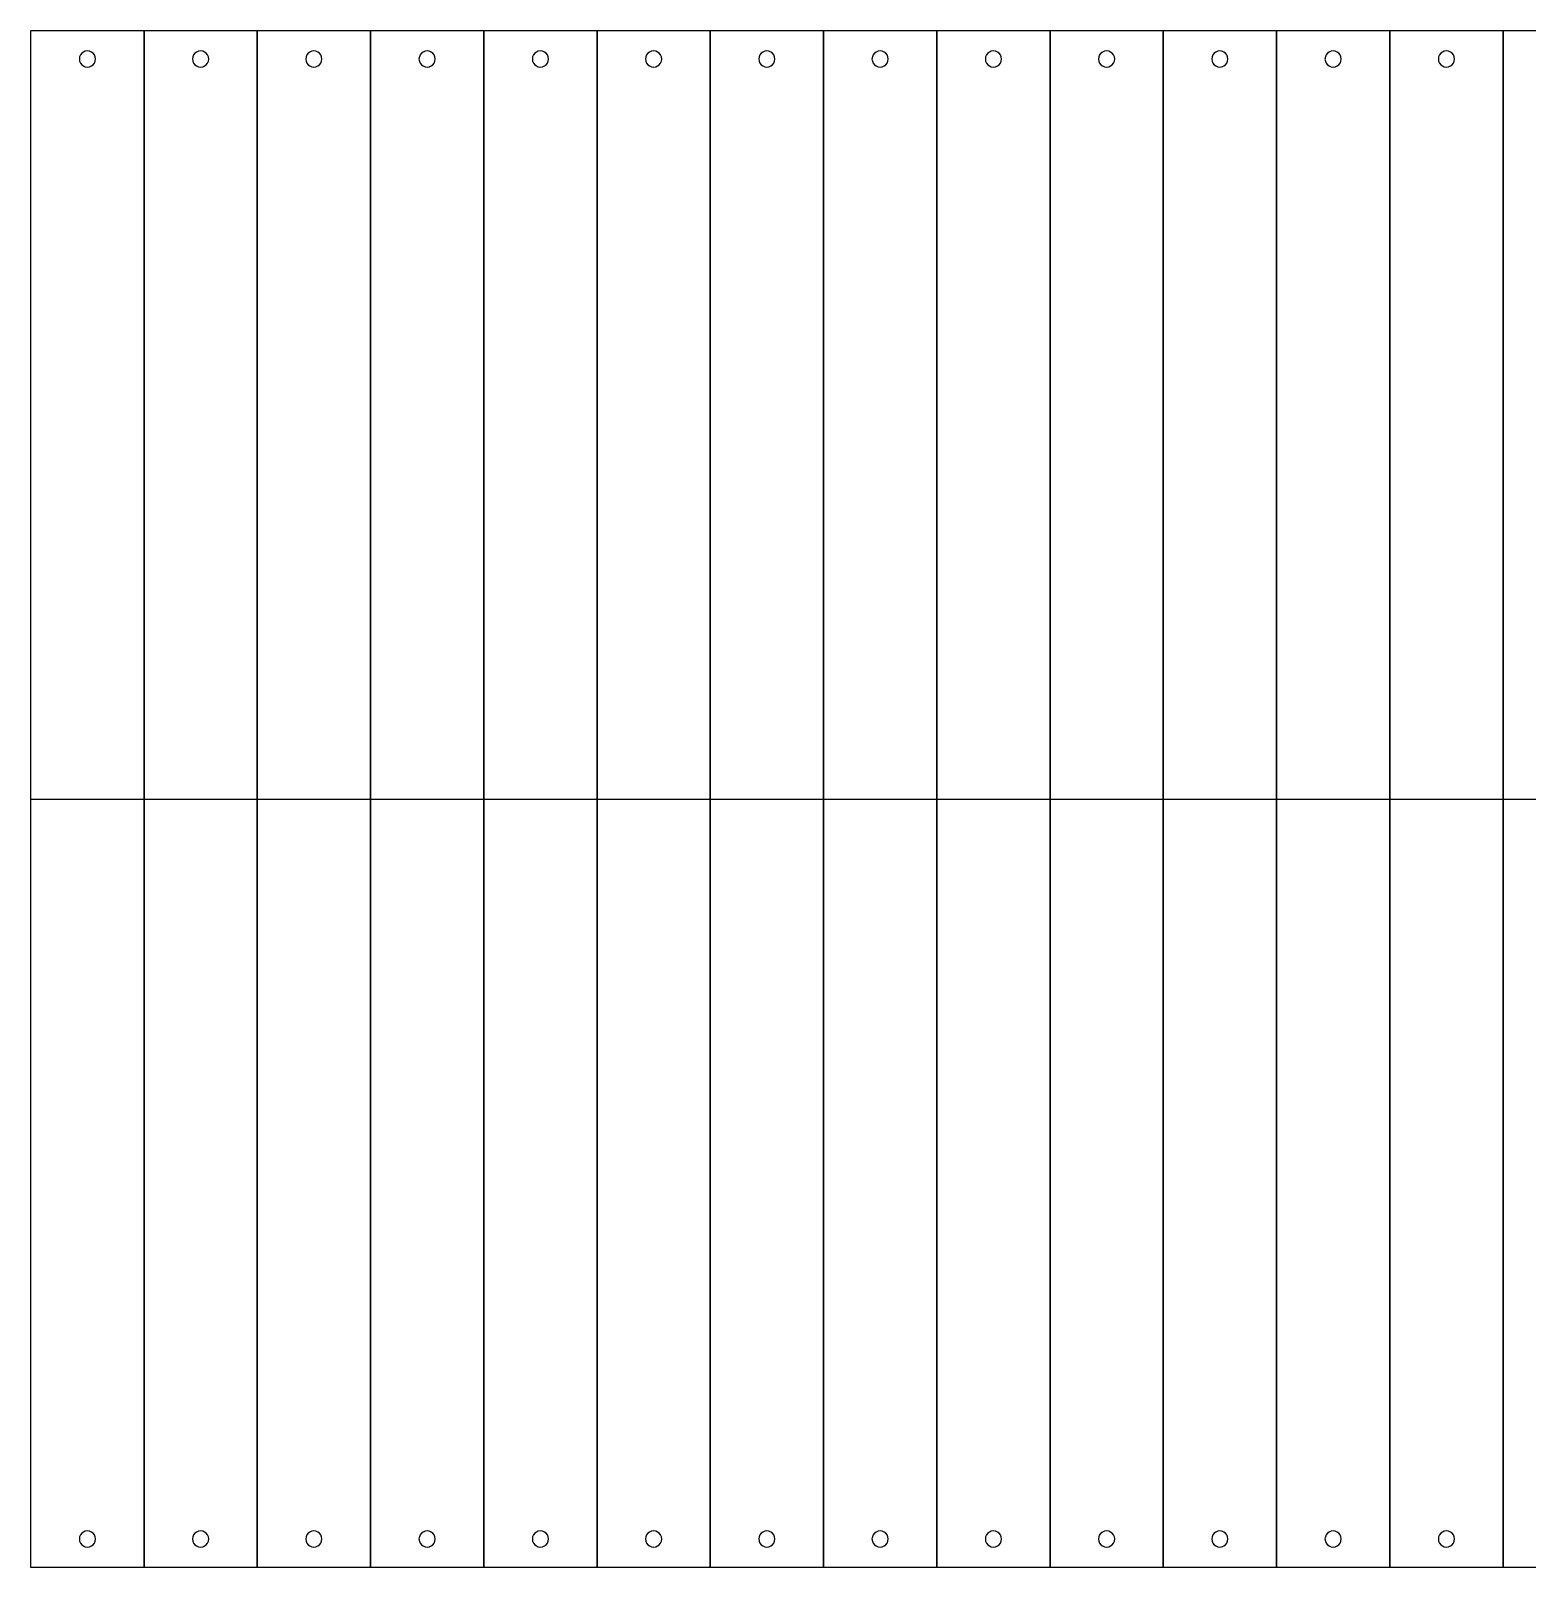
# Model space of a CAD drawing. Header units: metres. Extents: x 0.1 to 23.7, y -11.9 to -0.1.
# Drawn here: x 0.06 to 11.62, y -11.94 to -0.06 of the extents above; entities that cross this region are included whole.
import ezdxf

# ---------------------------------------------------------------- set-up
doc = ezdxf.new("R2010")
doc.units = ezdxf.units.M

msp = doc.modelspace()

# ---------------------------------------------------------------- linework, layer by layer
at = {"layer": 'GROUP10'}
for p, q in [((0.938, -0.062), (1.812, -0.062)), ((0.938, -11.938), (0.938, -0.062)), ((1.812, -0.062), (1.812, -11.938)), ((1.331, -0.237), (1.321, -0.25)), ((1.344, -0.227), (1.331, -0.237)), ((1.359, -0.221), (1.344, -0.227)), ((1.375, -0.219), (1.359, -0.221)), ((1.391, -0.221), (1.375, -0.219)), ((1.406, -0.227), (1.391, -0.221)), ((1.419, -0.237), (1.406, -0.227)), ((1.429, -0.25), (1.419, -0.237)), ((1.315, -0.265), (1.312, -0.281)), ((1.312, -0.281), (1.315, -0.297)), ((1.321, -0.25), (1.315, -0.265)), ((1.315, -0.297), (1.321, -0.312)), ((1.321, -0.312), (1.331, -0.325)), ((1.331, -0.325), (1.344, -0.335)), ((1.344, -0.335), (1.359, -0.342)), ((1.359, -0.342), (1.375, -0.344)), ((1.375, -0.344), (1.391, -0.342)), ((1.391, -0.342), (1.406, -0.335)), ((1.406, -0.335), (1.419, -0.325)), ((1.419, -0.325), (1.429, -0.312)), ((1.435, -0.265), (1.429, -0.25)), ((1.429, -0.312), (1.435, -0.297)), ((1.438, -0.281), (1.435, -0.265)), ((1.435, -0.297), (1.438, -0.281)), ((1.315, -11.703), (1.312, -11.719)), ((1.312, -11.719), (1.315, -11.735)), ((1.321, -11.688), (1.315, -11.703)), ((1.315, -11.735), (1.321, -11.75)), ((1.331, -11.675), (1.321, -11.688)), ((1.321, -11.75), (1.331, -11.763)), ((1.344, -11.665), (1.331, -11.675)), ((1.359, -11.658), (1.344, -11.665)), ((1.375, -11.656), (1.359, -11.658)), ((1.391, -11.658), (1.375, -11.656)), ((1.406, -11.665), (1.391, -11.658)), ((1.419, -11.675), (1.406, -11.665)), ((1.429, -11.688), (1.419, -11.675)), ((1.419, -11.763), (1.429, -11.75)), ((1.435, -11.703), (1.429, -11.688)), ((1.429, -11.75), (1.435, -11.735)), ((1.438, -11.719), (1.435, -11.703)), ((1.435, -11.735), (1.438, -11.719)), ((1.331, -11.763), (1.344, -11.773)), ((1.344, -11.773), (1.359, -11.779)), ((1.359, -11.779), (1.375, -11.781)), ((1.375, -11.781), (1.391, -11.779)), ((1.391, -11.779), (1.406, -11.773)), ((1.406, -11.773), (1.419, -11.763)), ((1.812, -11.938), (0.938, -11.938))]:
    msp.add_line(p, q, dxfattribs=at)
at = {"layer": 'GROUP11'}
for p, q in [((6.188, -0.062), (7.062, -0.062)), ((6.188, -11.938), (6.188, -0.062)), ((7.062, -0.062), (7.062, -11.938)), ((6.581, -0.237), (6.571, -0.25)), ((6.594, -0.227), (6.581, -0.237)), ((6.609, -0.221), (6.594, -0.227)), ((6.625, -0.219), (6.609, -0.221)), ((6.641, -0.221), (6.625, -0.219)), ((6.656, -0.227), (6.641, -0.221)), ((6.669, -0.237), (6.656, -0.227)), ((6.679, -0.25), (6.669, -0.237)), ((6.565, -0.265), (6.562, -0.281)), ((6.562, -0.281), (6.565, -0.297)), ((6.571, -0.25), (6.565, -0.265)), ((6.565, -0.297), (6.571, -0.312)), ((6.571, -0.312), (6.581, -0.325)), ((6.581, -0.325), (6.594, -0.335)), ((6.594, -0.335), (6.609, -0.342)), ((6.609, -0.342), (6.625, -0.344)), ((6.625, -0.344), (6.641, -0.342)), ((6.641, -0.342), (6.656, -0.335)), ((6.656, -0.335), (6.669, -0.325)), ((6.669, -0.325), (6.679, -0.312)), ((6.685, -0.265), (6.679, -0.25)), ((6.679, -0.312), (6.685, -0.297)), ((6.688, -0.281), (6.685, -0.265)), ((6.685, -0.297), (6.688, -0.281)), ((6.565, -11.703), (6.562, -11.719)), ((6.562, -11.719), (6.565, -11.735)), ((6.571, -11.688), (6.565, -11.703)), ((6.565, -11.735), (6.571, -11.75)), ((6.581, -11.675), (6.571, -11.688)), ((6.571, -11.75), (6.581, -11.763)), ((6.594, -11.665), (6.581, -11.675)), ((6.609, -11.658), (6.594, -11.665)), ((6.625, -11.656), (6.609, -11.658)), ((6.641, -11.658), (6.625, -11.656)), ((6.656, -11.665), (6.641, -11.658)), ((6.669, -11.675), (6.656, -11.665)), ((6.679, -11.688), (6.669, -11.675)), ((6.669, -11.763), (6.679, -11.75)), ((6.685, -11.703), (6.679, -11.688)), ((6.679, -11.75), (6.685, -11.735)), ((6.688, -11.719), (6.685, -11.703)), ((6.685, -11.735), (6.688, -11.719)), ((6.581, -11.763), (6.594, -11.773)), ((6.594, -11.773), (6.609, -11.779)), ((6.609, -11.779), (6.625, -11.781)), ((6.625, -11.781), (6.641, -11.779)), ((6.641, -11.779), (6.656, -11.773)), ((6.656, -11.773), (6.669, -11.763)), ((7.062, -11.938), (6.188, -11.938))]:
    msp.add_line(p, q, dxfattribs=at)
at = {"layer": 'GROUP12'}
for p, q in [((0.062, -0.062), (0.938, -0.062)), ((0.062, -11.938), (0.062, -0.062)), ((0.938, -0.062), (0.938, -11.938)), ((0.456, -0.237), (0.446, -0.25)), ((0.469, -0.227), (0.456, -0.237)), ((0.484, -0.221), (0.469, -0.227)), ((0.5, -0.219), (0.484, -0.221)), ((0.516, -0.221), (0.5, -0.219)), ((0.531, -0.227), (0.516, -0.221)), ((0.544, -0.237), (0.531, -0.227)), ((0.554, -0.25), (0.544, -0.237)), ((0.44, -0.265), (0.438, -0.281)), ((0.438, -0.281), (0.44, -0.297)), ((0.446, -0.25), (0.44, -0.265)), ((0.44, -0.297), (0.446, -0.312)), ((0.446, -0.312), (0.456, -0.325)), ((0.456, -0.325), (0.469, -0.335)), ((0.469, -0.335), (0.484, -0.342)), ((0.484, -0.342), (0.5, -0.344)), ((0.5, -0.344), (0.516, -0.342)), ((0.516, -0.342), (0.531, -0.335)), ((0.531, -0.335), (0.544, -0.325)), ((0.544, -0.325), (0.554, -0.312)), ((0.56, -0.265), (0.554, -0.25)), ((0.554, -0.312), (0.56, -0.297)), ((0.562, -0.281), (0.56, -0.265)), ((0.56, -0.297), (0.562, -0.281)), ((0.44, -11.703), (0.438, -11.719)), ((0.438, -11.719), (0.44, -11.735)), ((0.446, -11.688), (0.44, -11.703)), ((0.44, -11.735), (0.446, -11.75)), ((0.456, -11.675), (0.446, -11.688)), ((0.446, -11.75), (0.456, -11.763)), ((0.469, -11.665), (0.456, -11.675)), ((0.484, -11.658), (0.469, -11.665)), ((0.5, -11.656), (0.484, -11.658)), ((0.516, -11.658), (0.5, -11.656)), ((0.531, -11.665), (0.516, -11.658)), ((0.544, -11.675), (0.531, -11.665)), ((0.554, -11.688), (0.544, -11.675)), ((0.544, -11.763), (0.554, -11.75)), ((0.56, -11.703), (0.554, -11.688)), ((0.554, -11.75), (0.56, -11.735)), ((0.562, -11.719), (0.56, -11.703)), ((0.56, -11.735), (0.562, -11.719)), ((0.456, -11.763), (0.469, -11.773)), ((0.469, -11.773), (0.484, -11.779)), ((0.484, -11.779), (0.5, -11.781)), ((0.5, -11.781), (0.516, -11.779)), ((0.516, -11.779), (0.531, -11.773)), ((0.531, -11.773), (0.544, -11.763)), ((0.938, -11.938), (0.062, -11.938))]:
    msp.add_line(p, q, dxfattribs=at)
at = {"layer": 'GROUP13'}
for p, q in [((10.562, -0.062), (11.438, -0.062)), ((10.562, -11.938), (10.562, -0.062)), ((11.438, -0.062), (11.438, -11.938)), ((10.956, -0.237), (10.946, -0.25)), ((10.969, -0.227), (10.956, -0.237)), ((10.984, -0.221), (10.969, -0.227)), ((11, -0.219), (10.984, -0.221)), ((11.016, -0.221), (11, -0.219)), ((11.031, -0.227), (11.016, -0.221)), ((11.044, -0.237), (11.031, -0.227)), ((11.054, -0.25), (11.044, -0.237)), ((10.94, -0.265), (10.938, -0.281)), ((10.938, -0.281), (10.94, -0.297)), ((10.946, -0.25), (10.94, -0.265)), ((10.94, -0.297), (10.946, -0.312)), ((10.946, -0.312), (10.956, -0.325)), ((10.956, -0.325), (10.969, -0.335)), ((10.969, -0.335), (10.984, -0.342)), ((10.984, -0.342), (11, -0.344)), ((11, -0.344), (11.016, -0.342)), ((11.016, -0.342), (11.031, -0.335)), ((11.031, -0.335), (11.044, -0.325)), ((11.044, -0.325), (11.054, -0.312)), ((11.06, -0.265), (11.054, -0.25)), ((11.054, -0.312), (11.06, -0.297)), ((11.062, -0.281), (11.06, -0.265)), ((11.06, -0.297), (11.062, -0.281)), ((10.94, -11.703), (10.938, -11.719)), ((10.938, -11.719), (10.94, -11.735)), ((10.946, -11.688), (10.94, -11.703)), ((10.94, -11.735), (10.946, -11.75)), ((10.956, -11.675), (10.946, -11.688)), ((10.946, -11.75), (10.956, -11.763)), ((10.969, -11.665), (10.956, -11.675)), ((10.984, -11.658), (10.969, -11.665)), ((11, -11.656), (10.984, -11.658)), ((11.016, -11.658), (11, -11.656)), ((11.031, -11.665), (11.016, -11.658)), ((11.044, -11.675), (11.031, -11.665)), ((11.054, -11.688), (11.044, -11.675)), ((11.044, -11.763), (11.054, -11.75)), ((11.06, -11.703), (11.054, -11.688)), ((11.054, -11.75), (11.06, -11.735)), ((11.062, -11.719), (11.06, -11.703)), ((11.06, -11.735), (11.062, -11.719)), ((10.956, -11.763), (10.969, -11.773)), ((10.969, -11.773), (10.984, -11.779)), ((10.984, -11.779), (11, -11.781)), ((11, -11.781), (11.016, -11.779)), ((11.016, -11.779), (11.031, -11.773)), ((11.031, -11.773), (11.044, -11.763)), ((11.438, -11.938), (10.562, -11.938))]:
    msp.add_line(p, q, dxfattribs=at)
at = {"layer": 'GROUP14'}
for p, q in [((11.438, -0.062), (12.312, -0.062)), ((11.438, -11.938), (11.438, -0.062)), ((12.312, -11.938), (11.438, -11.938))]:
    msp.add_line(p, q, dxfattribs=at)
at = {"layer": 'GROUP19'}
for p, q in [((1.812, -0.062), (2.688, -0.062)), ((1.812, -11.938), (1.812, -0.062)), ((2.688, -0.062), (2.688, -11.938)), ((2.206, -0.237), (2.196, -0.25)), ((2.219, -0.227), (2.206, -0.237)), ((2.234, -0.221), (2.219, -0.227)), ((2.25, -0.219), (2.234, -0.221)), ((2.266, -0.221), (2.25, -0.219)), ((2.281, -0.227), (2.266, -0.221)), ((2.294, -0.237), (2.281, -0.227)), ((2.304, -0.25), (2.294, -0.237)), ((2.19, -0.265), (2.188, -0.281)), ((2.188, -0.281), (2.19, -0.297)), ((2.196, -0.25), (2.19, -0.265)), ((2.19, -0.297), (2.196, -0.312)), ((2.196, -0.312), (2.206, -0.325)), ((2.206, -0.325), (2.219, -0.335)), ((2.219, -0.335), (2.234, -0.342)), ((2.234, -0.342), (2.25, -0.344)), ((2.25, -0.344), (2.266, -0.342)), ((2.266, -0.342), (2.281, -0.335)), ((2.281, -0.335), (2.294, -0.325)), ((2.294, -0.325), (2.304, -0.312)), ((2.31, -0.265), (2.304, -0.25)), ((2.304, -0.312), (2.31, -0.297)), ((2.312, -0.281), (2.31, -0.265)), ((2.31, -0.297), (2.312, -0.281)), ((2.19, -11.703), (2.188, -11.719)), ((2.188, -11.719), (2.19, -11.735)), ((2.196, -11.688), (2.19, -11.703)), ((2.19, -11.735), (2.196, -11.75)), ((2.206, -11.675), (2.196, -11.688)), ((2.196, -11.75), (2.206, -11.763)), ((2.219, -11.665), (2.206, -11.675)), ((2.234, -11.658), (2.219, -11.665)), ((2.25, -11.656), (2.234, -11.658)), ((2.266, -11.658), (2.25, -11.656)), ((2.281, -11.665), (2.266, -11.658)), ((2.294, -11.675), (2.281, -11.665)), ((2.304, -11.688), (2.294, -11.675)), ((2.294, -11.763), (2.304, -11.75)), ((2.31, -11.703), (2.304, -11.688)), ((2.304, -11.75), (2.31, -11.735)), ((2.312, -11.719), (2.31, -11.703)), ((2.31, -11.735), (2.312, -11.719)), ((2.206, -11.763), (2.219, -11.773)), ((2.219, -11.773), (2.234, -11.779)), ((2.234, -11.779), (2.25, -11.781)), ((2.25, -11.781), (2.266, -11.779)), ((2.266, -11.779), (2.281, -11.773)), ((2.281, -11.773), (2.294, -11.763)), ((2.688, -11.938), (1.812, -11.938))]:
    msp.add_line(p, q, dxfattribs=at)
at = {"layer": 'GROUP2'}
for p, q in [((3.562, -0.062), (4.438, -0.062)), ((3.562, -11.938), (3.562, -0.062)), ((4.438, -0.062), (4.438, -11.938)), ((3.956, -0.237), (3.946, -0.25)), ((3.969, -0.227), (3.956, -0.237)), ((3.984, -0.221), (3.969, -0.227)), ((4, -0.219), (3.984, -0.221)), ((4.016, -0.221), (4, -0.219)), ((4.031, -0.227), (4.016, -0.221)), ((4.044, -0.237), (4.031, -0.227)), ((4.054, -0.25), (4.044, -0.237)), ((3.94, -0.265), (3.938, -0.281)), ((3.938, -0.281), (3.94, -0.297)), ((3.946, -0.25), (3.94, -0.265)), ((3.94, -0.297), (3.946, -0.312)), ((3.946, -0.312), (3.956, -0.325)), ((3.956, -0.325), (3.969, -0.335)), ((3.969, -0.335), (3.984, -0.342)), ((3.984, -0.342), (4, -0.344)), ((4, -0.344), (4.016, -0.342)), ((4.016, -0.342), (4.031, -0.335)), ((4.031, -0.335), (4.044, -0.325)), ((4.044, -0.325), (4.054, -0.312)), ((4.06, -0.265), (4.054, -0.25)), ((4.054, -0.312), (4.06, -0.297)), ((4.062, -0.281), (4.06, -0.265)), ((4.06, -0.297), (4.062, -0.281)), ((3.94, -11.703), (3.938, -11.719)), ((3.938, -11.719), (3.94, -11.735)), ((3.946, -11.688), (3.94, -11.703)), ((3.94, -11.735), (3.946, -11.75)), ((3.956, -11.675), (3.946, -11.688)), ((3.946, -11.75), (3.956, -11.763)), ((3.969, -11.665), (3.956, -11.675)), ((3.984, -11.658), (3.969, -11.665)), ((4, -11.656), (3.984, -11.658)), ((4.016, -11.658), (4, -11.656)), ((4.031, -11.665), (4.016, -11.658)), ((4.044, -11.675), (4.031, -11.665)), ((4.054, -11.688), (4.044, -11.675)), ((4.044, -11.763), (4.054, -11.75)), ((4.06, -11.703), (4.054, -11.688)), ((4.054, -11.75), (4.06, -11.735)), ((4.062, -11.719), (4.06, -11.703)), ((4.06, -11.735), (4.062, -11.719)), ((3.956, -11.763), (3.969, -11.773)), ((3.969, -11.773), (3.984, -11.779)), ((3.984, -11.779), (4, -11.781)), ((4, -11.781), (4.016, -11.779)), ((4.016, -11.779), (4.031, -11.773)), ((4.031, -11.773), (4.044, -11.763)), ((4.438, -11.938), (3.562, -11.938))]:
    msp.add_line(p, q, dxfattribs=at)
at = {"layer": 'GROUP20'}
for p, q in [((2.688, -0.062), (3.562, -0.062)), ((2.688, -11.938), (2.688, -0.062)), ((3.562, -0.062), (3.562, -11.938)), ((3.081, -0.237), (3.071, -0.25)), ((3.094, -0.227), (3.081, -0.237)), ((3.109, -0.221), (3.094, -0.227)), ((3.125, -0.219), (3.109, -0.221)), ((3.141, -0.221), (3.125, -0.219)), ((3.156, -0.227), (3.141, -0.221)), ((3.169, -0.237), (3.156, -0.227)), ((3.179, -0.25), (3.169, -0.237)), ((3.065, -0.265), (3.062, -0.281)), ((3.062, -0.281), (3.065, -0.297)), ((3.071, -0.25), (3.065, -0.265)), ((3.065, -0.297), (3.071, -0.312)), ((3.071, -0.312), (3.081, -0.325)), ((3.081, -0.325), (3.094, -0.335)), ((3.094, -0.335), (3.109, -0.342)), ((3.109, -0.342), (3.125, -0.344)), ((3.125, -0.344), (3.141, -0.342)), ((3.141, -0.342), (3.156, -0.335)), ((3.156, -0.335), (3.169, -0.325)), ((3.169, -0.325), (3.179, -0.312)), ((3.185, -0.265), (3.179, -0.25)), ((3.179, -0.312), (3.185, -0.297)), ((3.188, -0.281), (3.185, -0.265)), ((3.185, -0.297), (3.188, -0.281)), ((3.065, -11.703), (3.062, -11.719)), ((3.062, -11.719), (3.065, -11.735)), ((3.071, -11.688), (3.065, -11.703)), ((3.065, -11.735), (3.071, -11.75)), ((3.081, -11.675), (3.071, -11.688)), ((3.071, -11.75), (3.081, -11.763)), ((3.094, -11.665), (3.081, -11.675)), ((3.109, -11.658), (3.094, -11.665)), ((3.125, -11.656), (3.109, -11.658)), ((3.141, -11.658), (3.125, -11.656)), ((3.156, -11.665), (3.141, -11.658)), ((3.169, -11.675), (3.156, -11.665)), ((3.179, -11.688), (3.169, -11.675)), ((3.169, -11.763), (3.179, -11.75)), ((3.185, -11.703), (3.179, -11.688)), ((3.179, -11.75), (3.185, -11.735)), ((3.188, -11.719), (3.185, -11.703)), ((3.185, -11.735), (3.188, -11.719)), ((3.081, -11.763), (3.094, -11.773)), ((3.094, -11.773), (3.109, -11.779)), ((3.109, -11.779), (3.125, -11.781)), ((3.125, -11.781), (3.141, -11.779)), ((3.141, -11.779), (3.156, -11.773)), ((3.156, -11.773), (3.169, -11.763)), ((3.562, -11.938), (2.688, -11.938))]:
    msp.add_line(p, q, dxfattribs=at)
at = {"layer": 'GROUP24'}
for p, q in [((4.438, -0.062), (5.312, -0.062)), ((4.438, -11.938), (4.438, -0.062)), ((5.312, -0.062), (5.312, -11.938)), ((4.831, -0.237), (4.821, -0.25)), ((4.844, -0.227), (4.831, -0.237)), ((4.859, -0.221), (4.844, -0.227)), ((4.875, -0.219), (4.859, -0.221)), ((4.891, -0.221), (4.875, -0.219)), ((4.906, -0.227), (4.891, -0.221)), ((4.919, -0.237), (4.906, -0.227)), ((4.929, -0.25), (4.919, -0.237)), ((4.815, -0.265), (4.812, -0.281)), ((4.812, -0.281), (4.815, -0.297)), ((4.821, -0.25), (4.815, -0.265)), ((4.815, -0.297), (4.821, -0.312)), ((4.821, -0.312), (4.831, -0.325)), ((4.831, -0.325), (4.844, -0.335)), ((4.844, -0.335), (4.859, -0.342)), ((4.859, -0.342), (4.875, -0.344)), ((4.875, -0.344), (4.891, -0.342)), ((4.891, -0.342), (4.906, -0.335)), ((4.906, -0.335), (4.919, -0.325)), ((4.919, -0.325), (4.929, -0.312)), ((4.935, -0.265), (4.929, -0.25)), ((4.929, -0.312), (4.935, -0.297)), ((4.938, -0.281), (4.935, -0.265)), ((4.935, -0.297), (4.938, -0.281)), ((4.815, -11.703), (4.812, -11.719)), ((4.812, -11.719), (4.815, -11.735)), ((4.821, -11.688), (4.815, -11.703)), ((4.815, -11.735), (4.821, -11.75)), ((4.831, -11.675), (4.821, -11.688)), ((4.821, -11.75), (4.831, -11.763)), ((4.844, -11.665), (4.831, -11.675)), ((4.859, -11.658), (4.844, -11.665)), ((4.875, -11.656), (4.859, -11.658)), ((4.891, -11.658), (4.875, -11.656)), ((4.906, -11.665), (4.891, -11.658)), ((4.919, -11.675), (4.906, -11.665)), ((4.929, -11.688), (4.919, -11.675)), ((4.919, -11.763), (4.929, -11.75)), ((4.935, -11.703), (4.929, -11.688)), ((4.929, -11.75), (4.935, -11.735)), ((4.938, -11.719), (4.935, -11.703)), ((4.935, -11.735), (4.938, -11.719)), ((4.831, -11.763), (4.844, -11.773)), ((4.844, -11.773), (4.859, -11.779)), ((4.859, -11.779), (4.875, -11.781)), ((4.875, -11.781), (4.891, -11.779)), ((4.891, -11.779), (4.906, -11.773)), ((4.906, -11.773), (4.919, -11.763)), ((5.312, -11.938), (4.438, -11.938))]:
    msp.add_line(p, q, dxfattribs=at)
at = {"layer": 'GROUP25'}
for p, q in [((7.938, -0.062), (8.812, -0.062)), ((7.938, -11.938), (7.938, -0.062)), ((8.812, -0.062), (8.812, -11.938)), ((8.331, -0.237), (8.321, -0.25)), ((8.344, -0.227), (8.331, -0.237)), ((8.359, -0.221), (8.344, -0.227)), ((8.375, -0.219), (8.359, -0.221)), ((8.391, -0.221), (8.375, -0.219)), ((8.406, -0.227), (8.391, -0.221)), ((8.419, -0.237), (8.406, -0.227)), ((8.429, -0.25), (8.419, -0.237)), ((8.315, -0.265), (8.312, -0.281)), ((8.312, -0.281), (8.315, -0.297)), ((8.321, -0.25), (8.315, -0.265)), ((8.315, -0.297), (8.321, -0.312)), ((8.321, -0.312), (8.331, -0.325)), ((8.331, -0.325), (8.344, -0.335)), ((8.344, -0.335), (8.359, -0.342)), ((8.359, -0.342), (8.375, -0.344)), ((8.375, -0.344), (8.391, -0.342)), ((8.391, -0.342), (8.406, -0.335)), ((8.406, -0.335), (8.419, -0.325)), ((8.419, -0.325), (8.429, -0.312)), ((8.435, -0.265), (8.429, -0.25)), ((8.429, -0.312), (8.435, -0.297)), ((8.438, -0.281), (8.435, -0.265)), ((8.435, -0.297), (8.438, -0.281)), ((8.315, -11.703), (8.312, -11.719)), ((8.312, -11.719), (8.315, -11.735)), ((8.321, -11.688), (8.315, -11.703)), ((8.315, -11.735), (8.321, -11.75)), ((8.331, -11.675), (8.321, -11.688)), ((8.321, -11.75), (8.331, -11.763)), ((8.344, -11.665), (8.331, -11.675)), ((8.359, -11.658), (8.344, -11.665)), ((8.375, -11.656), (8.359, -11.658)), ((8.391, -11.658), (8.375, -11.656)), ((8.406, -11.665), (8.391, -11.658)), ((8.419, -11.675), (8.406, -11.665)), ((8.429, -11.688), (8.419, -11.675)), ((8.419, -11.763), (8.429, -11.75)), ((8.435, -11.703), (8.429, -11.688)), ((8.429, -11.75), (8.435, -11.735)), ((8.438, -11.719), (8.435, -11.703)), ((8.435, -11.735), (8.438, -11.719)), ((8.331, -11.763), (8.344, -11.773)), ((8.344, -11.773), (8.359, -11.779)), ((8.359, -11.779), (8.375, -11.781)), ((8.375, -11.781), (8.391, -11.779)), ((8.391, -11.779), (8.406, -11.773)), ((8.406, -11.773), (8.419, -11.763)), ((8.812, -11.938), (7.938, -11.938))]:
    msp.add_line(p, q, dxfattribs=at)
at = {"layer": 'GROUP26'}
for p, q in [((7.062, -0.062), (7.938, -0.062)), ((7.062, -11.938), (7.062, -0.062)), ((7.938, -0.062), (7.938, -11.938)), ((7.456, -0.237), (7.446, -0.25)), ((7.469, -0.227), (7.456, -0.237)), ((7.484, -0.221), (7.469, -0.227)), ((7.5, -0.219), (7.484, -0.221)), ((7.516, -0.221), (7.5, -0.219)), ((7.531, -0.227), (7.516, -0.221)), ((7.544, -0.237), (7.531, -0.227)), ((7.554, -0.25), (7.544, -0.237)), ((7.44, -0.265), (7.438, -0.281)), ((7.438, -0.281), (7.44, -0.297)), ((7.446, -0.25), (7.44, -0.265)), ((7.44, -0.297), (7.446, -0.312)), ((7.446, -0.312), (7.456, -0.325)), ((7.456, -0.325), (7.469, -0.335)), ((7.469, -0.335), (7.484, -0.342)), ((7.484, -0.342), (7.5, -0.344)), ((7.5, -0.344), (7.516, -0.342)), ((7.516, -0.342), (7.531, -0.335)), ((7.531, -0.335), (7.544, -0.325)), ((7.544, -0.325), (7.554, -0.312)), ((7.56, -0.265), (7.554, -0.25)), ((7.554, -0.312), (7.56, -0.297)), ((7.562, -0.281), (7.56, -0.265)), ((7.56, -0.297), (7.562, -0.281)), ((7.44, -11.703), (7.438, -11.719)), ((7.438, -11.719), (7.44, -11.735)), ((7.446, -11.688), (7.44, -11.703)), ((7.44, -11.735), (7.446, -11.75)), ((7.456, -11.675), (7.446, -11.688)), ((7.446, -11.75), (7.456, -11.763)), ((7.469, -11.665), (7.456, -11.675)), ((7.484, -11.658), (7.469, -11.665)), ((7.5, -11.656), (7.484, -11.658)), ((7.516, -11.658), (7.5, -11.656)), ((7.531, -11.665), (7.516, -11.658)), ((7.544, -11.675), (7.531, -11.665)), ((7.554, -11.688), (7.544, -11.675)), ((7.544, -11.763), (7.554, -11.75)), ((7.56, -11.703), (7.554, -11.688)), ((7.554, -11.75), (7.56, -11.735)), ((7.562, -11.719), (7.56, -11.703)), ((7.56, -11.735), (7.562, -11.719)), ((7.456, -11.763), (7.469, -11.773)), ((7.469, -11.773), (7.484, -11.779)), ((7.484, -11.779), (7.5, -11.781)), ((7.5, -11.781), (7.516, -11.779)), ((7.516, -11.779), (7.531, -11.773)), ((7.531, -11.773), (7.544, -11.763)), ((7.938, -11.938), (7.062, -11.938))]:
    msp.add_line(p, q, dxfattribs=at)
at = {"layer": 'GROUP27'}
for p, q in [((8.812, -0.062), (9.688, -0.062)), ((8.812, -11.938), (8.812, -0.062)), ((9.688, -0.062), (9.688, -11.938)), ((9.206, -0.237), (9.196, -0.25)), ((9.219, -0.227), (9.206, -0.237)), ((9.234, -0.221), (9.219, -0.227)), ((9.25, -0.219), (9.234, -0.221)), ((9.266, -0.221), (9.25, -0.219)), ((9.281, -0.227), (9.266, -0.221)), ((9.294, -0.237), (9.281, -0.227)), ((9.304, -0.25), (9.294, -0.237)), ((9.19, -0.265), (9.188, -0.281)), ((9.188, -0.281), (9.19, -0.297)), ((9.196, -0.25), (9.19, -0.265)), ((9.19, -0.297), (9.196, -0.312)), ((9.196, -0.312), (9.206, -0.325)), ((9.206, -0.325), (9.219, -0.335)), ((9.219, -0.335), (9.234, -0.342)), ((9.234, -0.342), (9.25, -0.344)), ((9.25, -0.344), (9.266, -0.342)), ((9.266, -0.342), (9.281, -0.335)), ((9.281, -0.335), (9.294, -0.325)), ((9.294, -0.325), (9.304, -0.312)), ((9.31, -0.265), (9.304, -0.25)), ((9.304, -0.312), (9.31, -0.297)), ((9.312, -0.281), (9.31, -0.265)), ((9.31, -0.297), (9.312, -0.281)), ((9.19, -11.703), (9.188, -11.719)), ((9.188, -11.719), (9.19, -11.735)), ((9.196, -11.688), (9.19, -11.703)), ((9.19, -11.735), (9.196, -11.75)), ((9.206, -11.675), (9.196, -11.688)), ((9.196, -11.75), (9.206, -11.763)), ((9.219, -11.665), (9.206, -11.675)), ((9.234, -11.658), (9.219, -11.665)), ((9.25, -11.656), (9.234, -11.658)), ((9.266, -11.658), (9.25, -11.656)), ((9.281, -11.665), (9.266, -11.658)), ((9.294, -11.675), (9.281, -11.665)), ((9.304, -11.688), (9.294, -11.675)), ((9.294, -11.763), (9.304, -11.75)), ((9.31, -11.703), (9.304, -11.688)), ((9.304, -11.75), (9.31, -11.735)), ((9.312, -11.719), (9.31, -11.703)), ((9.31, -11.735), (9.312, -11.719)), ((9.206, -11.763), (9.219, -11.773)), ((9.219, -11.773), (9.234, -11.779)), ((9.234, -11.779), (9.25, -11.781)), ((9.25, -11.781), (9.266, -11.779)), ((9.266, -11.779), (9.281, -11.773)), ((9.281, -11.773), (9.294, -11.763)), ((9.688, -11.938), (8.812, -11.938))]:
    msp.add_line(p, q, dxfattribs=at)
at = {"layer": 'GROUP5'}
for p, q in [((5.312, -0.062), (6.188, -0.062)), ((5.312, -11.938), (5.312, -0.062)), ((6.188, -0.062), (6.188, -11.938)), ((5.706, -0.237), (5.696, -0.25)), ((5.719, -0.227), (5.706, -0.237)), ((5.734, -0.221), (5.719, -0.227)), ((5.75, -0.219), (5.734, -0.221)), ((5.766, -0.221), (5.75, -0.219)), ((5.781, -0.227), (5.766, -0.221)), ((5.794, -0.237), (5.781, -0.227)), ((5.804, -0.25), (5.794, -0.237)), ((5.69, -0.265), (5.688, -0.281)), ((5.688, -0.281), (5.69, -0.297)), ((5.696, -0.25), (5.69, -0.265)), ((5.69, -0.297), (5.696, -0.312)), ((5.696, -0.312), (5.706, -0.325)), ((5.706, -0.325), (5.719, -0.335)), ((5.719, -0.335), (5.734, -0.342)), ((5.734, -0.342), (5.75, -0.344)), ((5.75, -0.344), (5.766, -0.342)), ((5.766, -0.342), (5.781, -0.335)), ((5.781, -0.335), (5.794, -0.325)), ((5.794, -0.325), (5.804, -0.312)), ((5.81, -0.265), (5.804, -0.25)), ((5.804, -0.312), (5.81, -0.297)), ((5.812, -0.281), (5.81, -0.265)), ((5.81, -0.297), (5.812, -0.281)), ((5.69, -11.703), (5.688, -11.719)), ((5.688, -11.719), (5.69, -11.735)), ((5.696, -11.688), (5.69, -11.703)), ((5.69, -11.735), (5.696, -11.75)), ((5.706, -11.675), (5.696, -11.688)), ((5.696, -11.75), (5.706, -11.763)), ((5.719, -11.665), (5.706, -11.675)), ((5.734, -11.658), (5.719, -11.665)), ((5.75, -11.656), (5.734, -11.658)), ((5.766, -11.658), (5.75, -11.656)), ((5.781, -11.665), (5.766, -11.658)), ((5.794, -11.675), (5.781, -11.665)), ((5.804, -11.688), (5.794, -11.675)), ((5.794, -11.763), (5.804, -11.75)), ((5.81, -11.703), (5.804, -11.688)), ((5.804, -11.75), (5.81, -11.735)), ((5.812, -11.719), (5.81, -11.703)), ((5.81, -11.735), (5.812, -11.719)), ((5.706, -11.763), (5.719, -11.773)), ((5.719, -11.773), (5.734, -11.779)), ((5.734, -11.779), (5.75, -11.781)), ((5.75, -11.781), (5.766, -11.779)), ((5.766, -11.779), (5.781, -11.773)), ((5.781, -11.773), (5.794, -11.763)), ((6.188, -11.938), (5.312, -11.938))]:
    msp.add_line(p, q, dxfattribs=at)
at = {"layer": 'GROUP8'}
for p, q in [((9.688, -0.062), (10.562, -0.062)), ((9.688, -11.938), (9.688, -0.062)), ((10.562, -0.062), (10.562, -11.938)), ((10.081, -0.237), (10.071, -0.25)), ((10.094, -0.227), (10.081, -0.237)), ((10.109, -0.221), (10.094, -0.227)), ((10.125, -0.219), (10.109, -0.221)), ((10.141, -0.221), (10.125, -0.219)), ((10.156, -0.227), (10.141, -0.221)), ((10.169, -0.237), (10.156, -0.227)), ((10.179, -0.25), (10.169, -0.237)), ((10.065, -0.265), (10.062, -0.281)), ((10.062, -0.281), (10.065, -0.297)), ((10.071, -0.25), (10.065, -0.265)), ((10.065, -0.297), (10.071, -0.312)), ((10.071, -0.312), (10.081, -0.325)), ((10.081, -0.325), (10.094, -0.335)), ((10.094, -0.335), (10.109, -0.342)), ((10.109, -0.342), (10.125, -0.344)), ((10.125, -0.344), (10.141, -0.342)), ((10.141, -0.342), (10.156, -0.335)), ((10.156, -0.335), (10.169, -0.325)), ((10.169, -0.325), (10.179, -0.312)), ((10.185, -0.265), (10.179, -0.25)), ((10.179, -0.312), (10.185, -0.297)), ((10.188, -0.281), (10.185, -0.265)), ((10.185, -0.297), (10.188, -0.281)), ((10.065, -11.703), (10.062, -11.719)), ((10.062, -11.719), (10.065, -11.735)), ((10.071, -11.688), (10.065, -11.703)), ((10.065, -11.735), (10.071, -11.75)), ((10.081, -11.675), (10.071, -11.688)), ((10.071, -11.75), (10.081, -11.763)), ((10.094, -11.665), (10.081, -11.675)), ((10.109, -11.658), (10.094, -11.665)), ((10.125, -11.656), (10.109, -11.658)), ((10.141, -11.658), (10.125, -11.656)), ((10.156, -11.665), (10.141, -11.658)), ((10.169, -11.675), (10.156, -11.665)), ((10.179, -11.688), (10.169, -11.675)), ((10.169, -11.763), (10.179, -11.75)), ((10.185, -11.703), (10.179, -11.688)), ((10.179, -11.75), (10.185, -11.735)), ((10.188, -11.719), (10.185, -11.703)), ((10.185, -11.735), (10.188, -11.719)), ((10.081, -11.763), (10.094, -11.773)), ((10.094, -11.773), (10.109, -11.779)), ((10.109, -11.779), (10.125, -11.781)), ((10.125, -11.781), (10.141, -11.779)), ((10.141, -11.779), (10.156, -11.773)), ((10.156, -11.773), (10.169, -11.763)), ((10.562, -11.938), (9.688, -11.938))]:
    msp.add_line(p, q, dxfattribs=at)
at = {"layer": 'GROUP9'}
msp.add_line((0.062, -6), (23.688, -6), dxfattribs=at)

doc.saveas('drawing.dxf')
